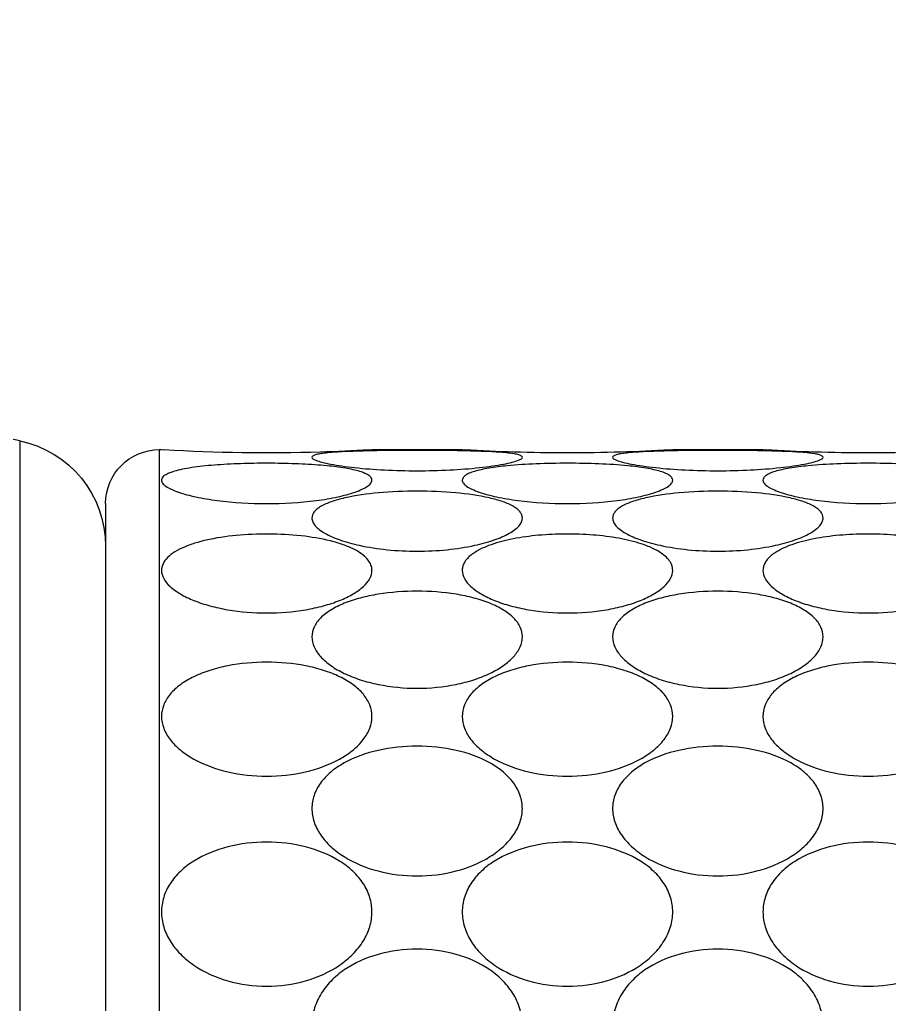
# Model space of a CAD drawing. Header units: inches. Extents: x 50354 to 53215, y -7830 to -6529.
# Drawn here: x 52851.4181 to 52851.7368, y -6789.0532 to -6788.6925 of the extents above; entities that cross this region are included whole.
import ezdxf

# ---------------------------------------------------------------- set-up
doc = ezdxf.new("R2010")
doc.units = ezdxf.units.IN
doc.header["$MEASUREMENT"] = 0
doc.layers.add('XR_ID 1F_FUR$0$A-SANI-FIX', color=134, linetype='Continuous')

# ---------------------------------------------------------------- blocks, each defined once
blk = doc.blocks.new('XR_ID 1F_FUR$0$XR_1F FURN$0$A$C698E198A')
at = {"linetype": 'Continuous'}
for p, q in [((-13.0808, -11.58), (13.0808, -11.58)), ((-12.5, -12.38), (12.5, -12.38)), ((-13, -12.88), (-13, -12.9002)), ((-13, -12.88), (13, -12.88)), ((-13, -12.9002), (-12.9984, -12.925)), ((-12.9984, -14.835), (-13, -14.8598)), ((-13, -14.8598), (-13, -15.7002)), ((-13, -15.7002), (-12.9984, -15.725)), ((-12.9984, -17.635), (-13, -17.6598)), ((-13, -17.6598), (-13, -18.5002)), ((-13, -18.5002), (-12.9984, -18.525))]:
    blk.add_line(p, q, dxfattribs=at)
for centre, radius, start, end in [((-17, -12.38), 4, 11.53696, 90), ((-12.101, -11.38), 1, 191.53696, 270), ((-12.5, -12.88), 0.5, 90, 180), ((-28.2947, -13.8801), 15.326, 358.13914, 3.57295), ((-28.3138, -13.8788), 15.3452, 356.42731, 358.13655), ((-28.3254, -16.6818), 15.3568, 1.86982, 3.57203), ((-28.273, -16.68), 15.3043, 358.13614, 1.8696), ((-28.3138, -16.6788), 15.3452, 356.42731, 358.13655), ((-28.3254, -19.4818), 15.3568, 1.86982, 3.57203), ((-28.273, -19.48), 15.3043, 358.13614, 1.8696)]:
    blk.add_arc(centre, radius, start, end, dxfattribs=at)
for points, knots in [([(-12.8491, -14.4418), (-12.8567, -14.3642), (-12.8674, -14.202), (-12.874, -13.9535), (-12.8722, -13.7004), (-12.8636, -13.4939), (-12.8516, -13.3383), (-12.8403, -13.2335), (-12.8265, -13.1396), (-12.8102, -13.0589), (-12.7915, -12.9931), (-12.7729, -12.9489), (-12.7557, -12.9233), (-12.7404, -12.9071), (-12.7253, -12.9002), (-12.7159, -12.9002)], [0, 0, 0, 0, 0.147952, 0.308423, 0.471665, 0.628076, 0.700647, 0.76776, 0.828146, 0.880582, 0.924017, 0.957779, 0.971091, 0.982247, 1, 1, 1, 1]), ([(-12.7159, -12.9002), (-12.7061, -12.9002), (-12.6829, -12.9109), (-12.6557, -12.9443), (-12.6284, -12.9945), (-12.6128, -13.0347), (-12.6049, -13.0574)], [0, 0, 0, 0, 0.147642, 0.355049, 0.63916, 1, 1, 1, 1]), ([(-12.0604, -14.715), (-12.0776, -14.6843), (-12.1085, -14.6156), (-12.1589, -14.4569), (-12.1996, -14.2281), (-12.2189, -13.9352), (-12.2099, -13.6376), (-12.1783, -13.3988), (-12.1358, -13.2265), (-12.0978, -13.1172), (-12.0528, -13.0264), (-12.0011, -12.957), (-11.9422, -12.9113), (-11.8971, -12.9002), (-11.8761, -12.9002)], [0, 0, 0, 0, 0.053816, 0.115068, 0.254941, 0.408618, 0.564431, 0.710749, 0.776751, 0.836141, 0.887858, 0.931468, 0.967851, 1, 1, 1, 1]), ([(-11.8761, -12.9002), (-11.8499, -12.9002), (-11.7918, -12.9181), (-11.7175, -12.9833), (-11.6501, -13.0804), (-11.5912, -13.206), (-11.5429, -13.3545), (-11.4943, -13.5802), (-11.4708, -13.88), (-11.4943, -14.1798), (-11.5429, -14.4055), (-11.5912, -14.554), (-11.6501, -14.6796), (-11.7175, -14.7767), (-11.7918, -14.8419), (-11.8499, -14.8598), (-11.8761, -14.8598)], [0, 0, 0, 0, 0.034965, 0.077478, 0.129946, 0.191999, 0.262052, 0.338123, 0.499998, 0.661873, 0.737945, 0.808, 0.870054, 0.922523, 0.965035, 1, 1, 1, 1]), ([(-10.5172, -14.8598), (-10.5535, -14.8598), (-10.6291, -14.8448), (-10.7311, -14.7808), (-10.8193, -14.6825), (-10.8926, -14.5558), (-10.9503, -14.4065), (-11.0066, -14.1807), (-11.0331, -13.88), (-11.0066, -13.5793), (-10.9503, -13.3535), (-10.8926, -13.2042), (-10.8193, -13.0775), (-10.7311, -12.9792), (-10.6291, -12.9152), (-10.5535, -12.9002), (-10.5172, -12.9002)], [0, 0, 0, 0, 0.045372, 0.093928, 0.148271, 0.20922, 0.276239, 0.348114, 0.500002, 0.65189, 0.723764, 0.790783, 0.851731, 0.906073, 0.954628, 1, 1, 1, 1]), ([(-10.5172, -12.9002), (-10.4803, -12.9002), (-10.4024, -12.9158), (-10.2954, -12.9792), (-10.1987, -13.0769), (-10.0836, -13.2517), (-9.9869, -13.5234), (-9.9481, -13.8794), (-9.9867, -14.2356), (-10.0832, -14.5075), (-10.1983, -14.6826), (-10.2951, -14.7805), (-10.4023, -14.8441), (-10.4803, -14.8598), (-10.5172, -14.8598)], [0, 0, 0, 0, 0.045325, 0.094979, 0.15068, 0.212543, 0.350671, 0.499755, 0.648875, 0.787118, 0.849076, 0.904873, 0.954631, 1, 1, 1, 1]), ([(-8.6987, -14.8598), (-8.7444, -14.8598), (-8.8375, -14.8456), (-8.9672, -14.7833), (-9.0817, -14.6854), (-9.2129, -14.5116), (-9.3208, -14.2383), (-9.3627, -13.88), (-9.3208, -13.5217), (-9.2129, -13.2484), (-9.0817, -13.0746), (-8.9672, -12.9767), (-8.8375, -12.9144), (-8.7444, -12.9002), (-8.6987, -12.9002)], [0, 0, 0, 0, 0.053016, 0.107462, 0.164933, 0.226177, 0.358763, 0.499998, 0.641234, 0.773822, 0.835067, 0.892538, 0.946984, 1, 1, 1, 1]), ([(-8.6987, -12.9002), (-8.6525, -12.9002), (-8.5573, -12.9149), (-8.4235, -12.977), (-8.3022, -13.0743), (-8.1604, -13.2467), (-8.039, -13.519), (-7.9905, -13.88), (-8.039, -14.241), (-8.1604, -14.5133), (-8.3022, -14.6857), (-8.4235, -14.783), (-8.5573, -14.8451), (-8.6525, -14.8598), (-8.6987, -14.8598)], [0, 0, 0, 0, 0.05273, 0.107892, 0.166442, 0.228535, 0.360979, 0.499998, 0.639018, 0.771464, 0.833558, 0.892108, 0.947271, 1, 1, 1, 1]), ([(-12.6049, -13.0574), (-12.5865, -13.11), (-12.5556, -13.2296), (-12.5101, -13.5035), (-12.4889, -13.88), (-12.5101, -14.2564), (-12.5555, -14.5303), (-12.5865, -14.6499), (-12.6048, -14.7025)], [0, 0, 0, 0, 0.100368, 0.222072, 0.499986, 0.777907, 0.899621, 1, 1, 1, 1]), ([(-12.9679, -14.4294), (-12.9659, -14.4109), (-12.9615, -14.3787), (-12.9542, -14.3418), (-12.9466, -14.3199), (-12.9409, -14.3078), (-12.9336, -14.3002), (-12.9288, -14.3002)], [0, 0, 0, 0, 0.401909, 0.701539, 0.811757, 0.896092, 1, 1, 1, 1]), ([(-12.9288, -14.3002), (-12.9234, -14.3002), (-12.9107, -14.3131), (-12.9051, -14.3267), (-12.9013, -14.336)], [0, 0, 0, 0, 0.347255, 1, 1, 1, 1]), ([(-12.9013, -14.336), (-12.8936, -14.3547), (-12.8801, -14.401), (-12.8627, -14.4819), (-12.8462, -14.5837), (-12.8256, -14.7503), (-12.808, -14.9843), (-12.8007, -15.28), (-12.808, -15.5757), (-12.8256, -15.8097), (-12.8462, -15.9763), (-12.8627, -16.0781), (-12.8801, -16.159), (-12.8936, -16.2053), (-12.9013, -16.224)], [0, 0, 0, 0, 0.031746, 0.075753, 0.130448, 0.194012, 0.34024, 0.500003, 0.659766, 0.805992, 0.869554, 0.924248, 0.968254, 1, 1, 1, 1]), ([(-12.5504, -14.6057), (-12.5406, -14.5627), (-12.5198, -14.4859), (-12.4831, -14.3988), (-12.4481, -14.3474), (-12.4219, -14.3208), (-12.3937, -14.3041), (-12.3734, -14.3002), (-12.3637, -14.3002)], [0, 0, 0, 0, 0.349245, 0.630114, 0.743606, 0.840326, 0.923707, 1, 1, 1, 1]), ([(-12.3637, -14.3002), (-12.3516, -14.3002), (-12.325, -14.3067), (-12.2885, -14.332), (-12.2533, -14.3712), (-12.2049, -14.4467), (-12.1529, -14.5713), (-12.1232, -14.681), (-12.1098, -14.7418)], [0, 0, 0, 0, 0.068375, 0.148578, 0.246055, 0.362615, 0.650483, 1, 1, 1, 1]), ([(-11.2583, -16.2598), (-11.2893, -16.2598), (-11.3554, -16.244), (-11.4412, -16.1789), (-11.5145, -16.0807), (-11.5752, -15.9545), (-11.6229, -15.8056), (-11.6696, -15.5796), (-11.6912, -15.28), (-11.6696, -14.9804), (-11.6229, -14.7544), (-11.5752, -14.6055), (-11.5145, -14.4793), (-11.4412, -14.3811), (-11.3554, -14.316), (-11.2893, -14.3002), (-11.2583, -14.3002)], [0, 0, 0, 0, 0.040443, 0.085413, 0.13809, 0.199102, 0.267542, 0.341798, 0.500002, 0.658205, 0.73246, 0.800899, 0.86191, 0.914587, 0.959557, 1, 1, 1, 1]), ([(-11.2583, -14.3002), (-11.2266, -14.3002), (-11.1584, -14.3167), (-11.0669, -14.381), (-10.9844, -14.4786), (-10.913, -14.6046), (-10.8548, -14.7536), (-10.7967, -14.9791), (-10.7685, -15.28), (-10.7967, -15.581), (-10.8548, -15.8064), (-10.913, -15.9554), (-10.9844, -16.0814), (-11.0669, -16.179), (-11.1584, -16.2433), (-11.2266, -16.2598), (-11.2583, -16.2598)], [0, 0, 0, 0, 0.040538, 0.086791, 0.140875, 0.202752, 0.271258, 0.3448, 0.500002, 0.655203, 0.728744, 0.797249, 0.859124, 0.913209, 0.959461, 1, 1, 1, 1]), ([(-9.6609, -16.2598), (-9.7021, -16.2598), (-9.7868, -16.2453), (-9.9034, -16.1823), (-10.0054, -16.0841), (-10.1227, -15.9089), (-10.2174, -15.6359), (-10.2541, -15.28), (-10.2174, -14.9241), (-10.1227, -14.6511), (-10.0054, -14.4759), (-9.9034, -14.3777), (-9.7868, -14.3147), (-9.7021, -14.3002), (-9.6609, -14.3002)], [0, 0, 0, 0, 0.049573, 0.101307, 0.157294, 0.218355, 0.353731, 0.500001, 0.646272, 0.781646, 0.842706, 0.898693, 0.950427, 1, 1, 1, 1]), ([(-9.6609, -14.3002), (-9.6191, -14.3002), (-9.5322, -14.3152), (-9.411, -14.378), (-9.3014, -14.4755), (-9.1721, -14.6492), (-9.0625, -14.9213), (-9.0187, -15.28), (-9.0625, -15.6387), (-9.1721, -15.9108), (-9.3014, -16.0845), (-9.411, -16.182), (-9.5322, -16.2448), (-9.6191, -16.2598), (-9.6609, -16.2598)], [0, 0, 0, 0, 0.049365, 0.101995, 0.159209, 0.221173, 0.356257, 0.500001, 0.643746, 0.778828, 0.840791, 0.898004, 0.950635, 1, 1, 1, 1]), ([(-7.6412, -16.2598), (-7.6909, -16.2598), (-7.7916, -16.2458), (-7.9329, -16.184), (-8.0585, -16.0865), (-8.2021, -15.9139), (-8.3221, -15.6407), (-8.3688, -15.28), (-8.3221, -14.9193), (-8.2021, -14.6461), (-8.0585, -14.4735), (-7.9329, -14.376), (-7.7916, -14.3142), (-7.6909, -14.3002), (-7.6412, -14.3002)], [0, 0, 0, 0, 0.055824, 0.112542, 0.171326, 0.232805, 0.363103, 0.500001, 0.6369, 0.767196, 0.828674, 0.887458, 0.944176, 1, 1, 1, 1]), ([(-12.9869, -14.7808), (-12.9853, -14.7151), (-12.9814, -14.5978), (-12.9737, -14.4807), (-12.9679, -14.4294)], [0, 0, 0, 0, 0.560169, 1, 1, 1, 1]), ([(-12.7159, -14.8598), (-12.7238, -14.8598), (-12.7419, -14.8529), (-12.7628, -14.8283), (-12.7818, -14.7916), (-12.799, -14.7423), (-12.8145, -14.6814), (-12.8337, -14.5803), (-12.8435, -14.4989), (-12.8491, -14.4418)], [0, 0, 0, 0, 0.051938, 0.118849, 0.208602, 0.323036, 0.461504, 0.622134, 1, 1, 1, 1]), ([(-12.5505, -15.9539), (-12.5741, -15.8505), (-12.6038, -15.6257), (-12.6176, -15.2797), (-12.6038, -14.9338), (-12.574, -14.709), (-12.5504, -14.6057)], [0, 0, 0, 0, 0.23461, 0.500045, 0.765459, 1, 1, 1, 1]), ([(-12.6048, -14.7025), (-12.6128, -14.7253), (-12.6284, -14.7655), (-12.6557, -14.8157), (-12.6829, -14.8491), (-12.7061, -14.8598), (-12.7159, -14.8598)], [0, 0, 0, 0, 0.360851, 0.644967, 0.852372, 1, 1, 1, 1]), ([(-12.1098, -14.7418), (-12.091, -14.8271), (-12.0638, -15.0061), (-12.0504, -15.2799), (-12.0638, -15.5537), (-12.0909, -15.7327), (-12.1097, -15.818)], [0, 0, 0, 0, 0.241927, 0.499987, 0.758053, 1, 1, 1, 1]), ([(-11.8761, -14.8598), (-11.8931, -14.8598), (-11.929, -14.8528), (-11.9783, -14.8227), (-12.0232, -14.7755), (-12.0483, -14.7366), (-12.0604, -14.715)], [0, 0, 0, 0, 0.208603, 0.43564, 0.69689, 1, 1, 1, 1]), ([(-12.9869, -15.778), (-12.991, -15.6118), (-12.9929, -15.2794), (-12.991, -14.9469), (-12.9869, -14.7808)], [0, 0, 0, 0, 0.500087, 1, 1, 1, 1]), ([(-12.8492, -16.1194), (-12.8436, -16.0621), (-12.8338, -15.9806), (-12.8146, -15.8792), (-12.7991, -15.818), (-12.7819, -15.7686), (-12.7629, -15.7318), (-12.7419, -15.7071), (-12.7238, -15.7002), (-12.7159, -15.7002)], [0, 0, 0, 0, 0.377864, 0.538515, 0.677008, 0.791463, 0.881221, 0.94811, 1, 1, 1, 1]), ([(-12.7159, -15.7002), (-12.7061, -15.7002), (-12.6829, -15.7109), (-12.6557, -15.7443), (-12.6284, -15.7945), (-12.6128, -15.8347), (-12.6049, -15.8574)], [0, 0, 0, 0, 0.147642, 0.355049, 0.63916, 1, 1, 1, 1]), ([(-12.0292, -15.7961), (-12.0092, -15.7686), (-11.975, -15.7318), (-11.9182, -15.7046), (-11.8898, -15.7002), (-11.8761, -15.7002)], [0, 0, 0, 0, 0.546591, 0.779569, 1, 1, 1, 1]), ([(-11.8761, -15.7002), (-11.8499, -15.7002), (-11.7918, -15.7181), (-11.7175, -15.7833), (-11.6501, -15.8804), (-11.5912, -16.006), (-11.5429, -16.1545), (-11.4943, -16.3802), (-11.4708, -16.68), (-11.4943, -16.9798), (-11.5429, -17.2055), (-11.5912, -17.354), (-11.6501, -17.4796), (-11.7175, -17.5767), (-11.7918, -17.6419), (-11.8499, -17.6598), (-11.8761, -17.6598)], [0, 0, 0, 0, 0.034965, 0.077478, 0.129946, 0.191999, 0.262052, 0.338123, 0.499998, 0.661873, 0.737945, 0.808, 0.870054, 0.922523, 0.965035, 1, 1, 1, 1]), ([(-10.5172, -17.6598), (-10.5535, -17.6598), (-10.6291, -17.6448), (-10.7311, -17.5808), (-10.8193, -17.4825), (-10.8926, -17.3558), (-10.9503, -17.2065), (-11.0066, -16.9807), (-11.0331, -16.68), (-11.0066, -16.3793), (-10.9503, -16.1535), (-10.8926, -16.0042), (-10.8193, -15.8775), (-10.7311, -15.7792), (-10.6291, -15.7152), (-10.5535, -15.7002), (-10.5172, -15.7002)], [0, 0, 0, 0, 0.045372, 0.093928, 0.148271, 0.20922, 0.276239, 0.348114, 0.500002, 0.65189, 0.723764, 0.790783, 0.851731, 0.906073, 0.954628, 1, 1, 1, 1]), ([(-10.5172, -15.7002), (-10.4803, -15.7002), (-10.4024, -15.7158), (-10.2954, -15.7792), (-10.1987, -15.8769), (-10.0836, -16.0517), (-9.9869, -16.3234), (-9.9481, -16.6794), (-9.9867, -17.0356), (-10.0832, -17.3075), (-10.1983, -17.4826), (-10.2951, -17.5805), (-10.4023, -17.6441), (-10.4803, -17.6598), (-10.5172, -17.6598)], [0, 0, 0, 0, 0.045325, 0.094979, 0.15068, 0.212543, 0.350671, 0.499755, 0.648875, 0.787118, 0.849076, 0.904873, 0.954631, 1, 1, 1, 1]), ([(-8.6987, -17.6598), (-8.7444, -17.6598), (-8.8375, -17.6456), (-8.9672, -17.5833), (-9.0817, -17.4854), (-9.2129, -17.3116), (-9.3208, -17.0383), (-9.3627, -16.68), (-9.3208, -16.3217), (-9.2129, -16.0484), (-9.0817, -15.8746), (-8.9672, -15.7767), (-8.8375, -15.7144), (-8.7444, -15.7002), (-8.6987, -15.7002)], [0, 0, 0, 0, 0.053016, 0.107462, 0.164933, 0.226177, 0.358763, 0.499998, 0.641234, 0.773822, 0.835067, 0.892538, 0.946984, 1, 1, 1, 1]), ([(-8.6987, -15.7002), (-8.6525, -15.7002), (-8.5573, -15.7149), (-8.4235, -15.777), (-8.3022, -15.8743), (-8.1604, -16.0467), (-8.039, -16.319), (-7.9905, -16.68), (-8.039, -17.041), (-8.1604, -17.3133), (-8.3022, -17.4857), (-8.4235, -17.583), (-8.5573, -17.6451), (-8.6525, -17.6598), (-8.6987, -17.6598)], [0, 0, 0, 0, 0.05273, 0.107892, 0.166442, 0.228535, 0.360979, 0.499998, 0.639018, 0.771464, 0.833558, 0.892108, 0.947271, 1, 1, 1, 1]), ([(-12.9679, -16.1307), (-12.9738, -16.0793), (-12.9814, -15.9617), (-12.9853, -15.844), (-12.9869, -15.778)], [0, 0, 0, 0, 0.43969, 1, 1, 1, 1]), ([(-12.1097, -15.818), (-12.1231, -15.8788), (-12.1529, -15.9885), (-12.2049, -16.1133), (-12.2533, -16.1887), (-12.2885, -16.228), (-12.325, -16.2533), (-12.3516, -16.2598), (-12.3637, -16.2598)], [0, 0, 0, 0, 0.349516, 0.637392, 0.753955, 0.851433, 0.931632, 1, 1, 1, 1]), ([(-12.0604, -17.515), (-12.0904, -17.4615), (-12.1388, -17.3343), (-12.185, -17.1227), (-12.2113, -16.8837), (-12.2176, -16.6327), (-12.2038, -16.3845), (-12.1699, -16.1538), (-12.1166, -15.9562), (-12.0623, -15.8413), (-12.0292, -15.7961)], [0, 0, 0, 0, 0.10395, 0.228487, 0.366625, 0.510839, 0.653655, 0.787569, 0.905128, 1, 1, 1, 1]), ([(-12.6049, -15.8574), (-12.5865, -15.91), (-12.5556, -16.0296), (-12.5101, -16.3035), (-12.4889, -16.68), (-12.5101, -17.0564), (-12.5555, -17.3303), (-12.5865, -17.4499), (-12.6048, -17.5025)], [0, 0, 0, 0, 0.100368, 0.222072, 0.499986, 0.777907, 0.899621, 1, 1, 1, 1]), ([(-12.3637, -16.2598), (-12.3734, -16.2598), (-12.3937, -16.2559), (-12.4219, -16.2391), (-12.4481, -16.2125), (-12.4831, -16.161), (-12.5199, -16.0738), (-12.5407, -15.9969), (-12.5505, -15.9539)], [0, 0, 0, 0, 0.076266, 0.159626, 0.256338, 0.369832, 0.650724, 1, 1, 1, 1]), ([(-12.8491, -17.2418), (-12.8579, -17.1524), (-12.8694, -16.9654), (-12.8747, -16.6807), (-12.8694, -16.3959), (-12.858, -16.2088), (-12.8492, -16.1194)], [0, 0, 0, 0, 0.239734, 0.499899, 0.760114, 1, 1, 1, 1]), ([(-12.9288, -16.2598), (-12.9336, -16.2598), (-12.9409, -16.2522), (-12.9466, -16.2401), (-12.9541, -16.2183), (-12.9615, -16.1814), (-12.9658, -16.1492), (-12.9679, -16.1307)], [0, 0, 0, 0, 0.10394, 0.188277, 0.298492, 0.598106, 1, 1, 1, 1]), ([(-12.9013, -16.224), (-12.9051, -16.2333), (-12.9107, -16.2469), (-12.9234, -16.2598), (-12.9288, -16.2598)], [0, 0, 0, 0, 0.65274, 1, 1, 1, 1]), ([(-12.9679, -17.2294), (-12.9659, -17.2109), (-12.9615, -17.1787), (-12.9542, -17.1418), (-12.9466, -17.1199), (-12.9409, -17.1078), (-12.9336, -17.1002), (-12.9288, -17.1002)], [0, 0, 0, 0, 0.401908, 0.701539, 0.811757, 0.896092, 1, 1, 1, 1]), ([(-12.9288, -17.1002), (-12.9234, -17.1002), (-12.9107, -17.1131), (-12.9051, -17.1267), (-12.9013, -17.136)], [0, 0, 0, 0, 0.347255, 1, 1, 1, 1]), ([(-12.5504, -17.4057), (-12.5406, -17.3627), (-12.5198, -17.2859), (-12.4831, -17.1988), (-12.4481, -17.1474), (-12.4219, -17.1208), (-12.3937, -17.1041), (-12.3734, -17.1002), (-12.3637, -17.1002)], [0, 0, 0, 0, 0.349245, 0.630114, 0.743606, 0.840326, 0.923707, 1, 1, 1, 1]), ([(-12.3637, -17.1002), (-12.3516, -17.1002), (-12.325, -17.1067), (-12.2885, -17.132), (-12.2533, -17.1712), (-12.2049, -17.2467), (-12.1529, -17.3713), (-12.1232, -17.481), (-12.1098, -17.5418)], [0, 0, 0, 0, 0.068375, 0.148578, 0.246055, 0.362615, 0.650483, 1, 1, 1, 1]), ([(-11.2583, -19.0598), (-11.2893, -19.0598), (-11.3554, -19.044), (-11.4412, -18.9789), (-11.5145, -18.8807), (-11.5752, -18.7545), (-11.6229, -18.6056), (-11.6696, -18.3796), (-11.6912, -18.08), (-11.6696, -17.7804), (-11.6229, -17.5544), (-11.5752, -17.4055), (-11.5145, -17.2793), (-11.4412, -17.1811), (-11.3554, -17.116), (-11.2893, -17.1002), (-11.2583, -17.1002)], [0, 0, 0, 0, 0.040443, 0.085413, 0.13809, 0.199102, 0.267542, 0.341798, 0.500002, 0.658205, 0.73246, 0.800899, 0.86191, 0.914587, 0.959557, 1, 1, 1, 1]), ([(-11.2583, -17.1002), (-11.2266, -17.1002), (-11.1584, -17.1167), (-11.0669, -17.181), (-10.9844, -17.2786), (-10.913, -17.4046), (-10.8548, -17.5536), (-10.7967, -17.7791), (-10.7685, -18.08), (-10.7967, -18.381), (-10.8548, -18.6064), (-10.913, -18.7554), (-10.9844, -18.8814), (-11.0669, -18.979), (-11.1584, -19.0433), (-11.2266, -19.0598), (-11.2583, -19.0598)], [0, 0, 0, 0, 0.040538, 0.086791, 0.140875, 0.202752, 0.271258, 0.3448, 0.500002, 0.655203, 0.728744, 0.797249, 0.859124, 0.913209, 0.959461, 1, 1, 1, 1]), ([(-9.6609, -19.0598), (-9.7021, -19.0598), (-9.7868, -19.0453), (-9.9034, -18.9823), (-10.0054, -18.8841), (-10.1227, -18.7089), (-10.2174, -18.4359), (-10.2541, -18.08), (-10.2174, -17.7241), (-10.1227, -17.4511), (-10.0054, -17.2759), (-9.9034, -17.1777), (-9.7868, -17.1147), (-9.7021, -17.1002), (-9.6609, -17.1002)], [0, 0, 0, 0, 0.049573, 0.101307, 0.157294, 0.218355, 0.353731, 0.500001, 0.646272, 0.781646, 0.842706, 0.898693, 0.950427, 1, 1, 1, 1]), ([(-9.6609, -17.1002), (-9.6191, -17.1002), (-9.5322, -17.1152), (-9.411, -17.178), (-9.3014, -17.2755), (-9.1721, -17.4492), (-9.0625, -17.7213), (-9.0187, -18.08), (-9.0625, -18.4387), (-9.1721, -18.7108), (-9.3014, -18.8845), (-9.411, -18.982), (-9.5322, -19.0448), (-9.6191, -19.0598), (-9.6609, -19.0598)], [0, 0, 0, 0, 0.049365, 0.101995, 0.159209, 0.221173, 0.356257, 0.500001, 0.643746, 0.778828, 0.840791, 0.898004, 0.950635, 1, 1, 1, 1]), ([(-7.6412, -19.0598), (-7.6909, -19.0598), (-7.7916, -19.0458), (-7.9329, -18.984), (-8.0585, -18.8865), (-8.2021, -18.7139), (-8.3221, -18.4407), (-8.3688, -18.08), (-8.3221, -17.7193), (-8.2021, -17.4461), (-8.0585, -17.2735), (-7.9329, -17.176), (-7.7916, -17.1142), (-7.6909, -17.1002), (-7.6412, -17.1002)], [0, 0, 0, 0, 0.055824, 0.112542, 0.171326, 0.232805, 0.363103, 0.500001, 0.6369, 0.767196, 0.828674, 0.887458, 0.944176, 1, 1, 1, 1]), ([(-12.9013, -17.136), (-12.8936, -17.1547), (-12.8801, -17.201), (-12.8627, -17.2819), (-12.8462, -17.3837), (-12.8256, -17.5503), (-12.808, -17.7843), (-12.8007, -18.08), (-12.808, -18.3757), (-12.8256, -18.6097), (-12.8462, -18.7763), (-12.8627, -18.8781), (-12.8801, -18.959), (-12.8936, -19.0053), (-12.9013, -19.024)], [0, 0, 0, 0, 0.031746, 0.075753, 0.130448, 0.194012, 0.34024, 0.500003, 0.659766, 0.805992, 0.869554, 0.924248, 0.968254, 1, 1, 1, 1]), ([(-12.9869, -17.5808), (-12.9853, -17.5151), (-12.9814, -17.3978), (-12.9737, -17.2807), (-12.9679, -17.2294)], [0, 0, 0, 0, 0.560169, 1, 1, 1, 1]), ([(-12.7159, -17.6598), (-12.7238, -17.6598), (-12.7419, -17.6529), (-12.7628, -17.6283), (-12.7818, -17.5916), (-12.799, -17.5423), (-12.8145, -17.4814), (-12.8337, -17.3803), (-12.8435, -17.2989), (-12.8491, -17.2418)], [0, 0, 0, 0, 0.051938, 0.118849, 0.208602, 0.323036, 0.461504, 0.622134, 1, 1, 1, 1]), ([(-12.5505, -18.7539), (-12.5741, -18.6505), (-12.6038, -18.4257), (-12.6176, -18.0797), (-12.6038, -17.7338), (-12.574, -17.509), (-12.5504, -17.4057)], [0, 0, 0, 0, 0.23461, 0.500046, 0.765459, 1, 1, 1, 1]), ([(-12.9869, -18.578), (-12.991, -18.4118), (-12.9929, -18.0793), (-12.991, -17.7469), (-12.9869, -17.5808)], [0, 0, 0, 0, 0.500087, 1, 1, 1, 1]), ([(-12.6048, -17.5025), (-12.6128, -17.5253), (-12.6284, -17.5655), (-12.6557, -17.6157), (-12.6829, -17.6491), (-12.7061, -17.6598), (-12.7159, -17.6598)], [0, 0, 0, 0, 0.360851, 0.644967, 0.852372, 1, 1, 1, 1]), ([(-12.1098, -17.5418), (-12.091, -17.6271), (-12.0638, -17.8061), (-12.0504, -18.0799), (-12.0638, -18.3537), (-12.0909, -18.5327), (-12.1097, -18.618)], [0, 0, 0, 0, 0.241927, 0.499987, 0.758053, 1, 1, 1, 1]), ([(-11.8761, -17.6598), (-11.8931, -17.6598), (-11.929, -17.6528), (-11.9783, -17.6227), (-12.0232, -17.5755), (-12.0483, -17.5366), (-12.0604, -17.515)], [0, 0, 0, 0, 0.208603, 0.43564, 0.69689, 1, 1, 1, 1]), ([(-12.8492, -18.9194), (-12.8436, -18.8621), (-12.8338, -18.7806), (-12.8146, -18.6792), (-12.7991, -18.618), (-12.7819, -18.5686), (-12.7629, -18.5318), (-12.7419, -18.5071), (-12.7238, -18.5002), (-12.7159, -18.5002)], [0, 0, 0, 0, 0.377864, 0.538515, 0.677008, 0.791463, 0.881221, 0.94811, 1, 1, 1, 1]), ([(-12.7159, -18.5002), (-12.7061, -18.5002), (-12.6829, -18.5109), (-12.6557, -18.5443), (-12.6284, -18.5945), (-12.6128, -18.6347), (-12.6049, -18.6574)], [0, 0, 0, 0, 0.147642, 0.355049, 0.63916, 1, 1, 1, 1]), ([(-12.0292, -18.5961), (-12.0092, -18.5686), (-11.975, -18.5318), (-11.9182, -18.5046), (-11.8898, -18.5002), (-11.8761, -18.5002)], [0, 0, 0, 0, 0.546591, 0.779569, 1, 1, 1, 1]), ([(-11.8761, -18.5002), (-11.8499, -18.5002), (-11.7918, -18.5181), (-11.7175, -18.5833), (-11.6501, -18.6804), (-11.5912, -18.806), (-11.5429, -18.9545), (-11.4943, -19.1802), (-11.4708, -19.48), (-11.4943, -19.7798), (-11.5429, -20.0055), (-11.5912, -20.154), (-11.6501, -20.2796), (-11.7175, -20.3767), (-11.7918, -20.4419), (-11.8499, -20.4598), (-11.8761, -20.4598)], [0, 0, 0, 0, 0.034965, 0.077478, 0.129946, 0.191999, 0.262052, 0.338123, 0.499998, 0.661873, 0.737945, 0.808, 0.870054, 0.922523, 0.965035, 1, 1, 1, 1]), ([(-10.5172, -20.4598), (-10.5535, -20.4598), (-10.6291, -20.4448), (-10.7311, -20.3808), (-10.8193, -20.2825), (-10.8926, -20.1558), (-10.9503, -20.0065), (-11.0066, -19.7807), (-11.0331, -19.48), (-11.0066, -19.1793), (-10.9503, -18.9535), (-10.8926, -18.8042), (-10.8193, -18.6775), (-10.7311, -18.5792), (-10.6291, -18.5152), (-10.5535, -18.5002), (-10.5172, -18.5002)], [0, 0, 0, 0, 0.045372, 0.093928, 0.148271, 0.20922, 0.276239, 0.348114, 0.500002, 0.65189, 0.723764, 0.790783, 0.851731, 0.906073, 0.954628, 1, 1, 1, 1]), ([(-10.5172, -18.5002), (-10.4803, -18.5002), (-10.4024, -18.5158), (-10.2954, -18.5792), (-10.1987, -18.6769), (-10.0836, -18.8517), (-9.9869, -19.1234), (-9.9481, -19.4794), (-9.9867, -19.8356), (-10.0832, -20.1075), (-10.1983, -20.2826), (-10.2951, -20.3805), (-10.4023, -20.4441), (-10.4803, -20.4598), (-10.5172, -20.4598)], [0, 0, 0, 0, 0.045325, 0.094979, 0.15068, 0.212543, 0.350671, 0.499755, 0.648875, 0.787118, 0.849076, 0.904873, 0.954631, 1, 1, 1, 1]), ([(-8.6987, -20.4598), (-8.7444, -20.4598), (-8.8375, -20.4456), (-8.9672, -20.3833), (-9.0817, -20.2854), (-9.2129, -20.1116), (-9.3208, -19.8383), (-9.3627, -19.48), (-9.3208, -19.1217), (-9.2129, -18.8484), (-9.0817, -18.6746), (-8.9672, -18.5767), (-8.8375, -18.5144), (-8.7444, -18.5002), (-8.6987, -18.5002)], [0, 0, 0, 0, 0.053016, 0.107462, 0.164933, 0.226177, 0.358763, 0.499998, 0.641234, 0.773822, 0.835067, 0.892538, 0.946984, 1, 1, 1, 1]), ([(-8.6987, -18.5002), (-8.6525, -18.5002), (-8.5573, -18.5149), (-8.4235, -18.577), (-8.3022, -18.6743), (-8.1604, -18.8467), (-8.039, -19.119), (-7.9905, -19.48), (-8.039, -19.841), (-8.1604, -20.1133), (-8.3022, -20.2857), (-8.4235, -20.383), (-8.5573, -20.4451), (-8.6525, -20.4598), (-8.6987, -20.4598)], [0, 0, 0, 0, 0.05273, 0.107892, 0.166442, 0.228535, 0.360979, 0.499998, 0.639018, 0.771464, 0.833558, 0.892108, 0.947271, 1, 1, 1, 1]), ([(-12.9679, -18.9307), (-12.9738, -18.8793), (-12.9814, -18.7617), (-12.9853, -18.644), (-12.9869, -18.578)], [0, 0, 0, 0, 0.43969, 1, 1, 1, 1]), ([(-12.0604, -20.315), (-12.0904, -20.2615), (-12.1388, -20.1343), (-12.185, -19.9227), (-12.2113, -19.6837), (-12.2176, -19.4327), (-12.2038, -19.1845), (-12.1699, -18.9538), (-12.1166, -18.7562), (-12.0623, -18.6413), (-12.0292, -18.5961)], [0, 0, 0, 0, 0.10395, 0.228487, 0.366625, 0.510839, 0.653655, 0.787569, 0.905128, 1, 1, 1, 1]), ([(-12.6049, -18.6574), (-12.5865, -18.71), (-12.5556, -18.8296), (-12.5101, -19.1035), (-12.4889, -19.48), (-12.5101, -19.8564), (-12.5555, -20.1303), (-12.5865, -20.2499), (-12.6048, -20.3025)], [0, 0, 0, 0, 0.100368, 0.222072, 0.499986, 0.777907, 0.899621, 1, 1, 1, 1]), ([(-12.1097, -18.618), (-12.1231, -18.6788), (-12.1529, -18.7885), (-12.2049, -18.9133), (-12.2533, -18.9887), (-12.2885, -19.028), (-12.325, -19.0533), (-12.3516, -19.0598), (-12.3637, -19.0598)], [0, 0, 0, 0, 0.349516, 0.637392, 0.753955, 0.851433, 0.931632, 1, 1, 1, 1]), ([(-12.3637, -19.0598), (-12.3734, -19.0598), (-12.3937, -19.0559), (-12.4219, -19.0391), (-12.4481, -19.0125), (-12.4831, -18.961), (-12.5199, -18.8738), (-12.5407, -18.7969), (-12.5505, -18.7539)], [0, 0, 0, 0, 0.076266, 0.159626, 0.256338, 0.369832, 0.650724, 1, 1, 1, 1]), ([(-12.9288, -19.0598), (-12.9336, -19.0598), (-12.9409, -19.0522), (-12.9466, -19.0401), (-12.9541, -19.0183), (-12.9615, -18.9814), (-12.9658, -18.9492), (-12.9679, -18.9307)], [0, 0, 0, 0, 0.10394, 0.188277, 0.298492, 0.598106, 1, 1, 1, 1]), ([(-12.8491, -20.0418), (-12.8579, -19.9524), (-12.8694, -19.7654), (-12.8747, -19.4807), (-12.8694, -19.1959), (-12.858, -19.0088), (-12.8492, -18.9194)], [0, 0, 0, 0, 0.239734, 0.499899, 0.760114, 1, 1, 1, 1]), ([(-12.9013, -19.024), (-12.9051, -19.0333), (-12.9107, -19.0469), (-12.9234, -19.0598), (-12.9288, -19.0598)], [0, 0, 0, 0, 0.65274, 1, 1, 1, 1])]:
    blk.add_open_spline(points, degree=3, knots=knots, dxfattribs=at)

msp = doc.modelspace()

# ---------------------------------------------------------------- block references
at = {"layer": 'XR_ID 1F_FUR$0$A-SANI-FIX', "lineweight": 30, "xscale": -0.0393700787, "yscale": 0.0393700787, "zscale": 0.0393700787, "rotation": 90}
msp.add_blockref('XR_ID 1F_FUR$0$XR_1F FURN$0$A$C698E198A', (52850.96219, -6789.36182), dxfattribs=at)

doc.saveas('drawing.dxf')
